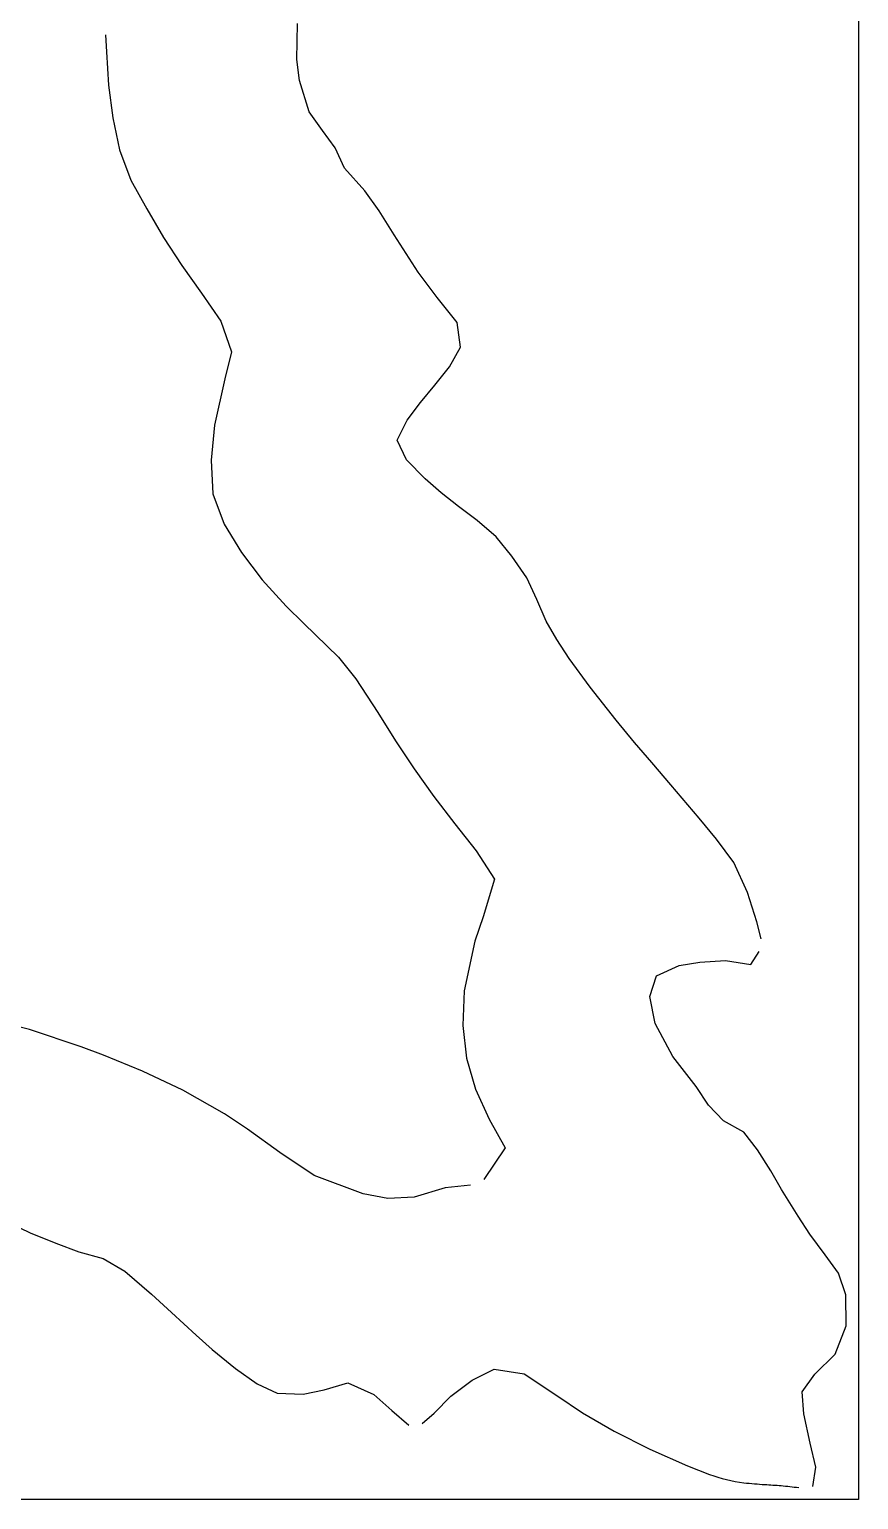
# Model space of a CAD drawing. Extents: x 9 to 156, y 170 to 274.
# Drawn here: x 135.78 to 156.21, y 170.08 to 206.3 of the extents above; entities that cross this region are included whole.
import ezdxf

# ---------------------------------------------------------------- set-up
doc = ezdxf.new("R2010")
doc.units = 0
doc.layers.add('40FF', color=7, linetype='CONTINUOUS')
doc.layers.add('BORDER', color=7, linetype='CONTINUOUS')

msp = doc.modelspace()

# ---------------------------------------------------------------- linework, layer by layer
at = {"layer": '40FF', "color": 5}
for p, q in [((137.66, 206.17), (137.681, 205.75)), ((142.375, 205.56), (142.391, 206.451)), ((137.681, 205.75), (137.731, 204.928)), ((142.44, 205.041), (142.375, 205.56)), ((142.675, 204.269), (142.44, 205.041)), ((137.731, 204.928), (137.835, 204.123)), ((137.835, 204.123), (137.999, 203.338)), ((143.006, 203.808), (142.675, 204.269)), ((143.32, 203.381), (143.006, 203.808)), ((137.999, 203.338), (138.283, 202.592)), ((143.55, 202.884), (143.32, 203.381)), ((144.047, 202.329), (143.55, 202.884)), ((138.283, 202.592), (138.679, 201.881)), ((144.402, 201.831), (144.047, 202.329)), ((138.679, 201.881), (139.085, 201.174)), ((144.767, 201.244), (144.402, 201.831)), ((139.085, 201.174), (139.54, 200.483)), ((145.36, 200.323), (144.767, 201.244)), ((139.54, 200.483), (140.021, 199.801)), ((145.828, 199.698), (145.36, 200.323)), ((140.021, 199.801), (140.496, 199.116)), ((146.324, 199.08), (145.828, 199.698)), ((140.496, 199.116), (140.759, 198.363)), ((146.401, 198.477), (146.324, 199.08)), ((140.759, 198.363), (140.597, 197.695)), ((146.136, 197.99), (146.401, 198.477)), ((145.769, 197.539), (146.136, 197.99)), ((140.597, 197.695), (140.341, 196.551)), ((145.42, 197.11), (145.769, 197.539)), ((145.088, 196.679), (145.42, 197.11)), ((144.847, 196.186), (145.088, 196.679)), ((140.341, 196.551), (140.259, 195.686)), ((145.07, 195.696), (144.847, 196.186)), ((140.259, 195.686), (140.304, 194.862)), ((145.536, 195.227), (145.07, 195.696)), ((145.926, 194.889), (145.536, 195.227)), ((140.304, 194.862), (140.581, 194.113)), ((146.359, 194.545), (145.926, 194.889)), ((146.814, 194.205), (146.359, 194.545)), ((147.28, 193.798), (146.814, 194.205)), ((140.581, 194.113), (141.006, 193.412)), ((147.672, 193.325), (147.28, 193.798)), ((141.006, 193.412), (141.521, 192.741)), ((148.039, 192.789), (147.672, 193.325)), ((141.521, 192.741), (142.113, 192.094)), ((148.284, 192.259), (148.039, 192.789)), ((142.113, 192.094), (142.548, 191.664)), ((148.514, 191.722), (148.284, 192.259)), ((142.548, 191.664), (143.399, 190.833)), ((148.774, 191.268), (148.514, 191.722)), ((149.085, 190.8), (148.774, 191.268)), ((143.399, 190.833), (143.826, 190.305)), ((149.596, 190.097), (149.085, 190.8)), ((143.826, 190.305), (144.369, 189.471)), ((150.242, 189.281), (149.596, 190.097)), ((144.369, 189.471), (144.8, 188.772)), ((150.693, 188.734), (150.242, 189.281)), ((144.8, 188.772), (145.259, 188.082)), ((151.115, 188.238), (150.693, 188.734)), ((145.259, 188.082), (145.748, 187.402)), ((151.583, 187.688), (151.115, 188.238)), ((152.289, 186.873), (151.583, 187.688)), ((145.748, 187.402), (146.261, 186.729)), ((146.261, 186.729), (146.794, 186.064)), ((152.716, 186.353), (152.289, 186.873)), ((153.141, 185.782), (152.716, 186.353)), ((146.794, 186.064), (147.239, 185.369)), ((153.477, 185.042), (153.141, 185.782)), ((147.239, 185.369), (146.963, 184.441)), ((153.705, 184.319), (153.477, 185.042)), ((146.963, 184.441), (146.756, 183.843)), ((153.812, 183.895), (153.705, 184.319)), ((146.756, 183.843), (146.497, 182.614)), ((151.792, 183.238), (152.299, 183.322)), ((152.299, 183.322), (152.931, 183.36)), ((152.931, 183.36), (153.558, 183.264)), ((153.558, 183.264), (153.764, 183.583)), ((151.067, 182.473), (151.237, 182.987)), ((151.237, 182.987), (151.792, 183.238)), ((146.497, 182.614), (146.466, 181.766)), ((151.2, 181.813), (151.067, 182.473)), ((135.788, 181.664), (134.931, 181.879)), ((137.06, 181.237), (135.788, 181.664)), ((146.466, 181.766), (146.555, 180.956)), ((151.634, 180.998), (151.2, 181.813)), ((137.605, 181.033), (137.06, 181.237)), ((138.571, 180.638), (137.605, 181.033)), ((146.555, 180.956), (146.778, 180.19)), ((152.213, 180.262), (151.634, 180.998)), ((139.56, 180.172), (138.571, 180.638)), ((140.588, 179.585), (139.56, 180.172)), ((146.778, 180.19), (147.109, 179.459)), ((152.519, 179.802), (152.213, 180.262)), ((152.882, 179.417), (152.519, 179.802)), ((141.157, 179.21), (140.588, 179.585)), ((147.109, 179.459), (147.501, 178.747)), ((153.389, 179.133), (152.882, 179.417)), ((141.957, 178.63), (141.157, 179.21)), ((153.724, 178.7), (153.389, 179.133)), ((142.797, 178.063), (141.957, 178.63)), ((147.501, 178.747), (146.98, 177.967)), ((154.054, 178.178), (153.724, 178.7)), ((144.007, 177.617), (142.797, 178.063)), ((154.316, 177.72), (154.054, 178.178)), ((144.616, 177.501), (144.007, 177.617)), ((145.259, 177.536), (144.616, 177.501)), ((146.024, 177.764), (145.259, 177.536)), ((146.649, 177.83), (146.024, 177.764)), ((154.724, 177.062), (154.316, 177.72)), ((135.308, 176.894), (135.802, 176.656)), ((155.013, 176.623), (154.724, 177.062)), ((135.802, 176.656), (136.433, 176.403)), ((136.433, 176.403), (136.998, 176.189)), ((155.387, 176.112), (155.013, 176.623)), ((136.998, 176.189), (137.603, 176.023)), ((155.715, 175.664), (155.387, 176.112)), ((137.603, 176.023), (138.13, 175.713)), ((138.13, 175.713), (138.794, 175.146)), ((155.899, 175.127), (155.715, 175.664)), ((138.794, 175.146), (139.285, 174.696)), ((155.909, 174.363), (155.899, 175.127)), ((139.285, 174.696), (139.891, 174.131)), ((155.635, 173.664), (155.909, 174.363)), ((139.891, 174.131), (140.288, 173.777)), ((140.288, 173.777), (140.86, 173.311)), ((155.132, 173.175), (155.635, 173.664)), ((140.86, 173.311), (141.393, 172.937)), ((146.691, 173.025), (147.232, 173.3)), ((147.232, 173.3), (147.971, 173.184)), ((147.971, 173.184), (148.779, 172.648)), ((154.821, 172.734), (155.132, 173.175)), ((141.393, 172.937), (141.885, 172.702)), ((142.526, 172.676), (143.049, 172.79)), ((143.049, 172.79), (143.629, 172.956)), ((143.629, 172.956), (144.269, 172.673)), ((146.168, 172.632), (146.691, 173.025)), ((141.885, 172.702), (142.526, 172.676)), ((144.269, 172.673), (144.711, 172.278)), ((145.756, 172.209), (146.168, 172.632)), ((148.779, 172.648), (149.407, 172.22)), ((154.862, 172.196), (154.821, 172.734)), ((144.711, 172.278), (145.13, 171.916)), ((145.46, 171.957), (145.756, 172.209)), ((149.407, 172.22), (150.189, 171.77)), ((155.021, 171.474), (154.862, 172.196)), ((150.189, 171.77), (151.07, 171.327)), ((151.07, 171.327), (151.994, 170.917)), ((155.157, 170.879), (155.021, 171.474)), ((151.994, 170.917), (152.539, 170.701)), ((155.082, 170.403), (155.157, 170.879))]:
    msp.add_line(p, q, dxfattribs=at)
msp.add_lwpolyline([(152.539, 170.701, 0.056782), (153.388, 170.498, 0.011107), (153.647, 170.472, 0.004656), (153.904, 170.454, -0.006166), (154.303, 170.427, -0.016251), (154.737, 170.377)], format="xyb", dxfattribs=at)
at = {"layer": 'BORDER', "color": 3}
for p, q in [((156.213, 274.331), (156.213, 170.083)), ((156.213, 170.083), (8.965, 170.083))]:
    msp.add_line(p, q, dxfattribs=at)

doc.saveas('drawing.dxf')
